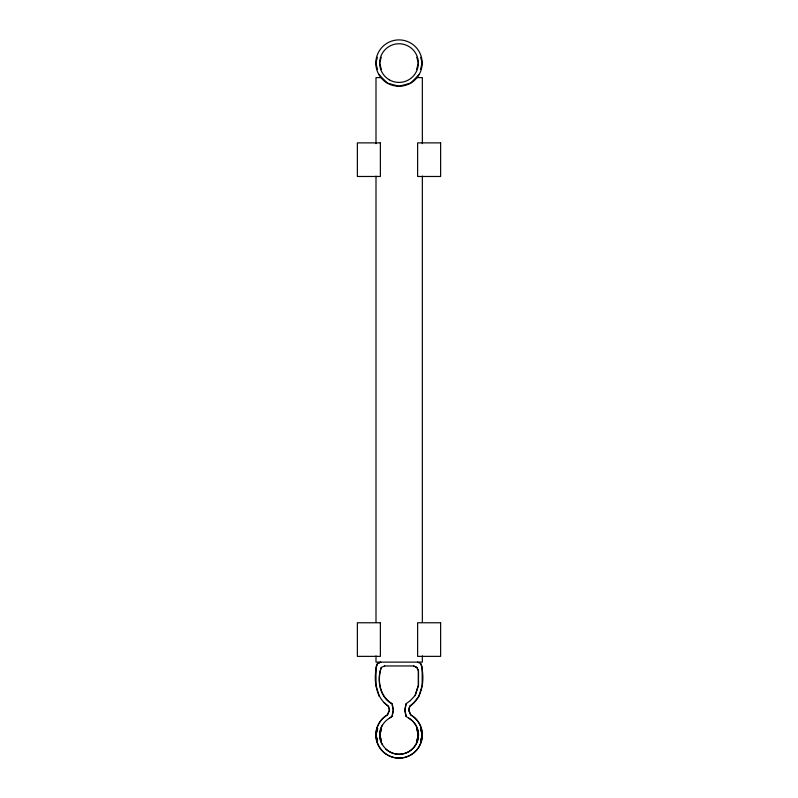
<?xml version="1.0" encoding="UTF-8"?>
<svg xmlns="http://www.w3.org/2000/svg" width="798" height="798" viewBox="0 0 798 798"><rect width="100%" height="100%" fill="white"/><g stroke="black" fill="none" stroke-linecap="round" stroke-linejoin="round"><path stroke-width="1.2" d="M406.202 703.756L404.935 710.11L406.202 716.464M377.374 57.286L375.818 63.082L377.544 69.506M381.215 57.286L379.658 63.082L381.384 69.506M416.616 69.506L418.342 63.082L416.785 57.286M419.159 74.364L416.456 77.286M420.456 69.506L422.182 63.082L420.626 57.286M377.544 728.494L375.818 734.918L377.374 740.714M377.723 728.494L375.998 734.918L377.544 740.714M381.215 740.714L379.658 734.918L381.384 728.494M381.384 740.714L379.838 734.918L381.554 728.494M416.785 740.714L418.342 734.918L416.616 728.494M416.965 740.714L418.511 734.918L416.795 728.494M420.626 740.714L421.524 737.372M421.793 736.355L422.182 734.918L420.456 728.494M420.805 740.714L422.351 734.918L420.626 728.494M418.87 696.554L422.182 685.302L422.182 666.919L420.656 663.647M415.11 695.377L418.342 685.302L418.342 670.759L416.815 667.487L413.544 665.961M381.354 667.487C376.955 679.826 379.678 696.903 392.147 703.756L393.414 710.11L392.147 716.464L389.504 718.17A19.342 19.342 0 0 0 384.357 747.357A19.342 19.342 0 0 0 413.992 747.357A19.342 19.342 0 0 0 408.845 718.17L406.032 716.464L404.756 710.11L406.032 703.756L410.511 700.554M418.162 697.412L413.923 702.589L409.683 706.25L408.596 710.11L410.591 714.848A23.182 23.182 0 0 1 416.756 749.821A23.182 23.182 0 0 1 381.245 749.821A23.182 23.182 0 0 1 387.409 714.848L389.404 710.11L388.317 706.25L384.077 702.589M410.332 700.554L415.289 695.377L418.511 685.302L418.511 670.759L416.995 667.487L413.713 665.961L384.456 665.961M389.334 718.17L391.968 716.464L393.244 710.11L392.177 704.814M380.616 662.121L377.344 663.647C373.105 677.931 374.861 697.233 388.486 706.25L389.574 710.11L387.589 714.848A23.182 23.182 0 0 0 381.414 749.821A23.182 23.182 0 0 0 416.935 749.821A23.182 23.182 0 0 0 410.761 714.848L408.776 710.11L409.863 706.25C423.349 697.163 425.025 677.861 420.835 663.647L417.554 662.121M380.796 662.121L377.514 663.647L375.998 666.919L375.998 685.302L379.299 696.554M384.636 665.961L381.185 667.487C376.786 679.826 379.509 696.903 391.968 703.756M381.544 77.286L378.841 74.364M422.351 143.67L422.351 77.615L416.117 77.615L410.591 83.152L399 86.254L387.409 83.152L381.883 77.615L375.998 77.615L375.998 143.67M422.351 176.079L422.351 622.24M422.351 655.886L422.351 662.121L375.998 662.121L375.998 655.886M375.998 176.079L375.998 622.24M408.666 718.17A19.342 19.342 0 0 1 414.521 746.469A19.342 19.342 0 0 1 385.733 748.993M382.252 744.594A19.342 19.342 0 0 1 382.252 725.252M380.377 142.882L357.374 142.882L357.374 176.478L380.377 176.478L380.377 142.882M440.626 142.882L417.623 142.882L417.623 176.478L440.626 176.478L440.626 142.882M380.377 622.769L357.374 622.769L357.374 656.365L380.377 656.365L380.377 622.769M440.626 622.769L417.623 622.769L417.623 656.365L440.626 656.365L440.626 622.769M387.409 83.152A23.182 23.182 0 0 0 422.182 63.082A23.182 23.182 0 0 0 387.409 43.002A23.182 23.182 0 0 0 387.409 83.152M389.334 79.83A19.342 19.342 0 0 0 418.342 63.082A19.342 19.342 0 0 0 389.334 46.334A19.342 19.342 0 0 0 389.334 79.83"/></g></svg>
